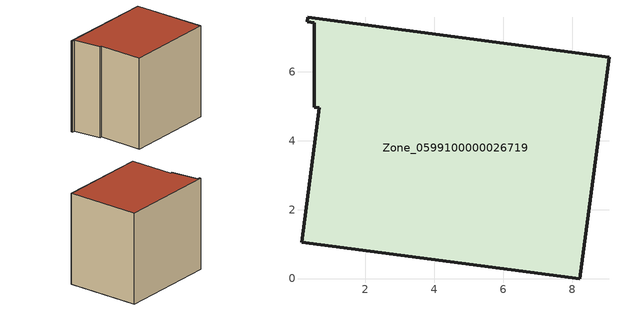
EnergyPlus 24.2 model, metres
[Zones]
Zone_0599100000026719
 floor ground (C_G): 0.32,7.46 0.33,7.58 9.07,6.42 8.21,0 0.14,1.06 0.65,4.95 0.51,4.97 0.52,7.43 z0
 wall outside (C_F): 0.14,1.06 8.21,0 9.07,6.42 0.33,7.58 0.32,7.46 0.52,7.43 0.51,4.97 0.65,4.95 0.14,1.06 z0:8.11
 roof outside (C_R): 0.33,7.58 0.32,7.46 0.52,7.43 0.51,4.97 0.65,4.95 0.14,1.06 8.21,0 9.07,6.42 z8.11
[BUILDING]
Pand.0599100000026719: North Axis=0; Terrain=City; Loads Convergence Tolerance Value=0.04; Temperature Convergence Tolerance Value=0.4; Solar Distribution=FullExterior; Maximum Number of Warmup Days=25; Minimum Number of Warmup Days=1
[Site:Location]
Rotterdam.The.Hague.AP_ZH_NLD Design_Conditions: Latitude=51.96; Longitude=4.45; Time Zone=1; Elevation=-4.5
[SITE:GROUNDTEMPERATURE:BUILDINGSURFACE]
18, 18, 18, 18, 18, 18, 18, 18, 18, 18, 18, 18
[MATERIAL] Thermal Absorptance=0.9; Solar Absorptance=0.7; Visible Absorptance=0.7
Name | Roughness | Thickness | Conductivity | Density | Specific Heat
G.TI.1946-1964 | MediumSmooth | 0.15 | 1 | 540 | 1210
F.TI.1946-1964 | Rough | 0.3 | 0.857143 | 1920 | 840
R.TI.1946-1964 | MediumRough | 0.2 | 0.277778 | 1500 | 1000
[CONSTRUCTION]
C_G: G.TI.1946-1964
C_F: F.TI.1946-1964
C_R: R.TI.1946-1964
[ZONE]
Zone_0599100000026719: Type=1; Multiplier=1; Ceiling Height=Autocalculate; Volume=Autocalculate; Floor Area=autocalculate; Part of Total Floor Area=Yes
[ZONEINFILTRATION:DESIGNFLOWRATE]
Infil_Zone_0599100000026719: Zone or ZoneList or Space or SpaceList=Zone_0599100000026719; Schedule=AlwaysOn; Design Flow Rate Calculation Method=Flow/Area; Flow Rate per Floor Area=0.003; Constant Term Coefficient=1; Temperature Term Coefficient=0; Velocity Term Coefficient=0; Velocity Squared Term Coefficient=0
[HVACTEMPLATE:ZONE:IDEALLOADSAIRSYSTEM]
Zone_0599100000026719: Maximum Heating Supply Air Temperature=50; Minimum Cooling Supply Air Temperature=13; Maximum Heating Supply Air Humidity Ratio=0.0156; Minimum Cooling Supply Air Humidity Ratio=0.0077; Heating Limit=NoLimit; Cooling Limit=NoLimit; Dehumidification Control Type=ConstantSensibleHeatRatio; Cooling Sensible Heat Ratio=0.7; Dehumidification Setpoint=60; Humidification Control Type=None; Humidification Setpoint=30; Outdoor Air Method=None; Outdoor Air Flow Rate per Person=0.00944; Outdoor Air Flow Rate per Zone Floor Area=0; Outdoor Air Flow Rate per Zone=0; Demand Controlled Ventilation Type=None; Outdoor Air Economizer Type=NoEconomizer; Heat Recovery Type=None; Sensible Heat Recovery Effectiveness=0.7; Latent Heat Recovery Effectiveness=0.65
[ZONECONTROL:THERMOSTAT]
ThermostatControl_Zone_0599100000026719: Zone or ZoneList=Zone_0599100000026719; Control Type Schedule=DualSetpointControlType; Control 1=Thermostat_Zone_0599100000026719; Temperature Difference Between Cutout And Setpoint=0
[THERMOSTATSETPOINT:DUALSETPOINT]
Thermostat_Zone_0599100000026719: Heating Setpoint Temperature Schedule=HeatingSetpoint_Zone_0599100000026719; Cooling Setpoint Temperature Schedule=CoolingSetpoint_Zone_0599100000026719
[SCHEDULE:COMPACT]
HeatingSetpoint_Zone_0599100000026719: Through: 12/31, For: AllDays, Until: 24:00, 21
CoolingSetpoint_Zone_0599100000026719: Through: 12/31, For: AllDays, Until: 24:00, 24
DualSetpointControlType: Through: 12/31, For: AllDays, Until: 24:00, 4
AlwaysOn: Through: 12/31, For: AllDays, Until: 24:00, 1
